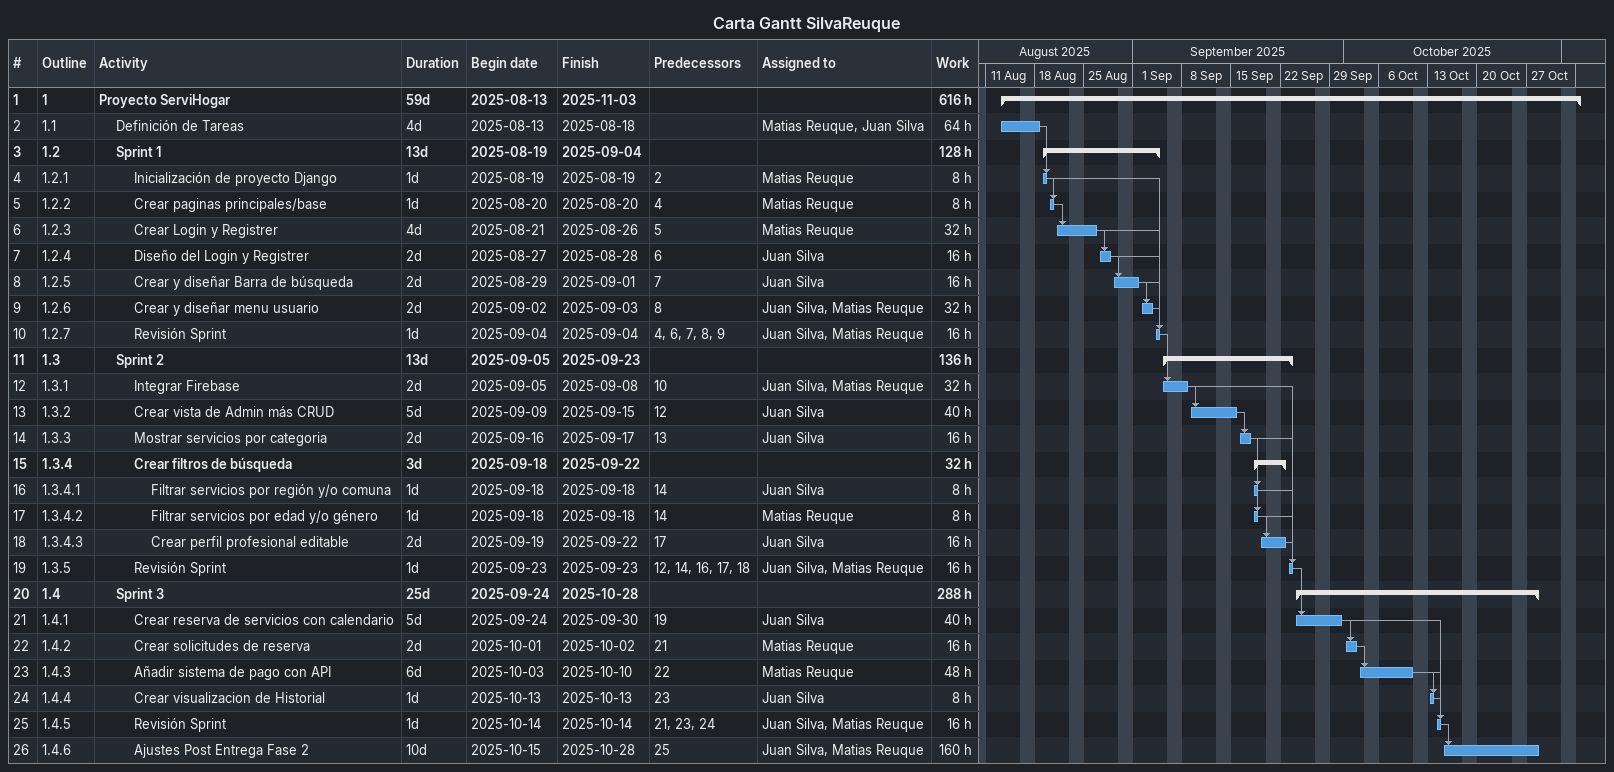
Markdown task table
Carta Gantt SilvaReuque

| ID | WBS | Task | Duration | Start | Finish | Predecessors | Resources | Work (h) |
|---|---|---|---|---|---|---|---|---|
| 1 | 1 | **Proyecto ServiHogar** | 59d | 2025-08-13 | 2025-11-03 |  |  | 616 |
| 2 | 1.1 | Definición de Tareas | 4d | 2025-08-13 | 2025-08-18 |  | Matias Reuque, Juan Silva | 64 |
| 3 | 1.2 | **Sprint 1** | 13d | 2025-08-19 | 2025-09-04 |  |  | 128 |
| 4 | 1.2.1 | Inicialización de proyecto Django | 1d | 2025-08-19 | 2025-08-19 | 2 | Matias Reuque | 8 |
| 5 | 1.2.2 | Crear paginas principales/base | 1d | 2025-08-20 | 2025-08-20 | 4 | Matias Reuque | 8 |
| 6 | 1.2.3 | Crear Login y Registrer | 4d | 2025-08-21 | 2025-08-26 | 5 | Matias Reuque | 32 |
| 7 | 1.2.4 | Diseño del Login y Registrer | 2d | 2025-08-27 | 2025-08-28 | 6 | Juan Silva | 16 |
| 8 | 1.2.5 | Crear y diseñar Barra de búsqueda | 2d | 2025-08-29 | 2025-09-01 | 7 | Juan Silva | 16 |
| 9 | 1.2.6 | Crear y diseñar menu usuario | 2d | 2025-09-02 | 2025-09-03 | 8 | Juan Silva, Matias Reuque | 32 |
| 10 | 1.2.7 | Revisión Sprint | 1d | 2025-09-04 | 2025-09-04 | 4, 6, 7, 8, 9 | Juan Silva, Matias Reuque | 16 |
| 11 | 1.3 | **Sprint 2** | 13d | 2025-09-05 | 2025-09-23 |  |  | 136 |
| 12 | 1.3.1 | Integrar Firebase | 2d | 2025-09-05 | 2025-09-08 | 10 | Juan Silva, Matias Reuque | 32 |
| 13 | 1.3.2 | Crear vista de Admin más CRUD | 5d | 2025-09-09 | 2025-09-15 | 12 | Juan Silva | 40 |
| 14 | 1.3.3 | Mostrar servicios por categoria | 2d | 2025-09-16 | 2025-09-17 | 13 | Juan Silva | 16 |
| 15 | 1.3.4 | **Crear filtros de búsqueda** | 3d | 2025-09-18 | 2025-09-22 |  |  | 32 |
| 16 | 1.3.4.1 | Filtrar servicios por región y/o comuna | 1d | 2025-09-18 | 2025-09-18 | 14 | Juan Silva | 8 |
| 17 | 1.3.4.2 | Filtrar servicios por edad y/o género | 1d | 2025-09-18 | 2025-09-18 | 14 | Matias Reuque | 8 |
| 18 | 1.3.4.3 | Crear perfil profesional editable | 2d | 2025-09-19 | 2025-09-22 | 17 | Juan Silva | 16 |
| 19 | 1.3.5 | Revisión Sprint | 1d | 2025-09-23 | 2025-09-23 | 12, 14, 16, 17, 18 | Juan Silva, Matias Reuque | 16 |
| 20 | 1.4 | **Sprint 3** | 25d | 2025-09-24 | 2025-10-28 |  |  | 288 |
| 21 | 1.4.1 | Crear reserva de servicios con calendario | 5d | 2025-09-24 | 2025-09-30 | 19 | Juan Silva | 40 |
| 22 | 1.4.2 | Crear solicitudes de reserva | 2d | 2025-10-01 | 2025-10-02 | 21 | Matias Reuque | 16 |
| 23 | 1.4.3 | Añadir sistema de pago con API | 6d | 2025-10-03 | 2025-10-10 | 22 | Matias Reuque | 48 |
| 24 | 1.4.4 | Crear visualizacion de Historial | 1d | 2025-10-13 | 2025-10-13 | 23 | Juan Silva | 8 |
| 25 | 1.4.5 | Revisión Sprint | 1d | 2025-10-14 | 2025-10-14 | 21, 23, 24 | Juan Silva, Matias Reuque | 16 |
| 26 | 1.4.6 | Ajustes Post Entrega Fase 2 | 10d | 2025-10-15 | 2025-10-28 | 25 | Juan Silva, Matias Reuque | 160 |
